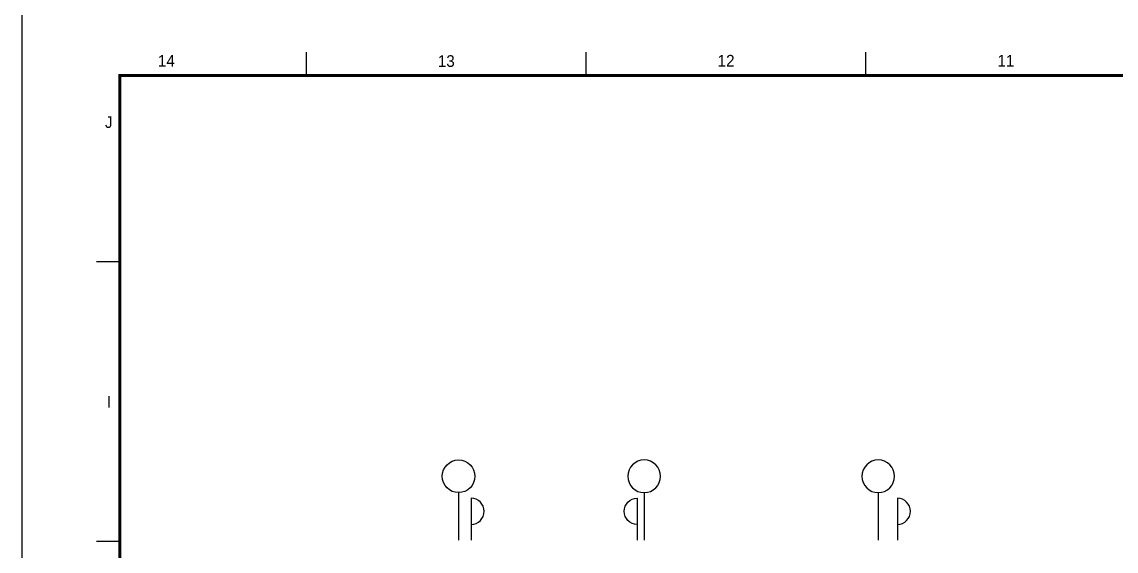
# Model space of a CAD drawing. Header units: millimetres. Extents: x -24416 to 92204, y -190080 to 23760.
# Drawn here: x 0 to 11732, y -166331 to -160655 of the extents above; entities that cross this region are included whole.
import ezdxf
from ezdxf.enums import TextEntityAlignment as Align

# ---------------------------------------------------------------- set-up
doc = ezdxf.new("R2010")
doc.units = ezdxf.units.MM
doc.header["$LTSCALE"] = 50
doc.linetypes.add('AUDIT_D_220706163347-0', pattern=[0])
for name, color, linetype in [('A-치수', 7, 'AUDIT_D_220706163347-0'), ('AA-BORD-FORM', 7, 'Continuous'), ('AA-BORD-TEXT', 3, 'Continuous'), ('DIM', 7, 'AUDIT_D_220706163347-0')]:
    doc.layers.add(name, color=color, linetype=linetype)
doc.styles.add('HAUD01', font='Dotum.ttf')

# ---------------------------------------------------------------- blocks, each defined once
blk = doc.blocks.new('중심')
at = {"layer": 'DIM'}
blk.add_line((-350, 0), (0, 0), dxfattribs=at)
blk.add_circle((-470, 0), 120, dxfattribs=at)
blk = doc.blocks.new('DIM-1108')
at = {"layer": 'DIM'}
for points in [[(4816.9, -189804.5, 1), (4816.9, -189524.5), (4816.9, -189974.5)], [(6596.9, -189804.5, -1), (6596.9, -189524.5), (6596.9, -189974.5)], [(9386.9, -189804.5, 1), (9386.9, -189524.5), (9386.9, -189974.5)]]:
    blk.add_lwpolyline(points, format="xyb", dxfattribs=at)
at = {"layer": 'A-치수', "zscale": 1.458333333333333}
for p, xscale, yscale, rotation in [((4681.9, -189974.5), 1.458333333333333, 1.458333333333333, 270), ((6671.9, -189974.5), -1.458333333333343, 1.458333333333343, 90), ((9181.9, -189974.5), -1.458333333333343, 1.458333333333343, 90)]:
    blk.add_blockref('중심', p, dxfattribs=dict(at, xscale=xscale, yscale=yscale, rotation=rotation))
blk = doc.blocks.new('XR-FORM 청주월명')
at = {"layer": 'AA-BORD-FORM', "color": 2}
for p, q in [((61, 577), (61, 582)), ((121, 577), (121, 582)), ((181, 577), (181, 582)), ((21, 537), (16, 537)), ((21, 477), (16, 477))]:
    blk.add_line(p, q, dxfattribs=at)
at = {"layer": 'AA-BORD-FORM', "color": 1}
blk.add_lwpolyline([(0, 0), (841, 0), (841, 594), (0, 594)], close=True, dxfattribs=at)
at = {"layer": 'AA-BORD-FORM', "color": 2, "const_width": 0.682}
blk.add_lwpolyline([(21, 17), (21, 577), (821, 577), (821, 17)], close=True, dxfattribs=at)
at = {"layer": 'AA-BORD-TEXT', "color": 7, "style": 'HAUD01'}
for s, p in [('14', (31, 580.17)), ('13', (91, 580.1)), ('12', (151, 580.17)), ('11', (211, 580.17)), ('J', (18.63, 567)), ('I', (18.67, 507))]:
    blk.add_text(s, height=2.5, dxfattribs=at).set_placement(p, align=Align.MIDDLE_CENTER)

msp = doc.modelspace()

# ---------------------------------------------------------------- block references
msp.add_blockref('DIM-1108', (0, 23760))
at = {"xscale": 50, "yscale": 50, "zscale": 50}
msp.add_blockref('XR-FORM 청주월명', (0, -190080), dxfattribs=at)

doc.saveas('drawing.dxf')
